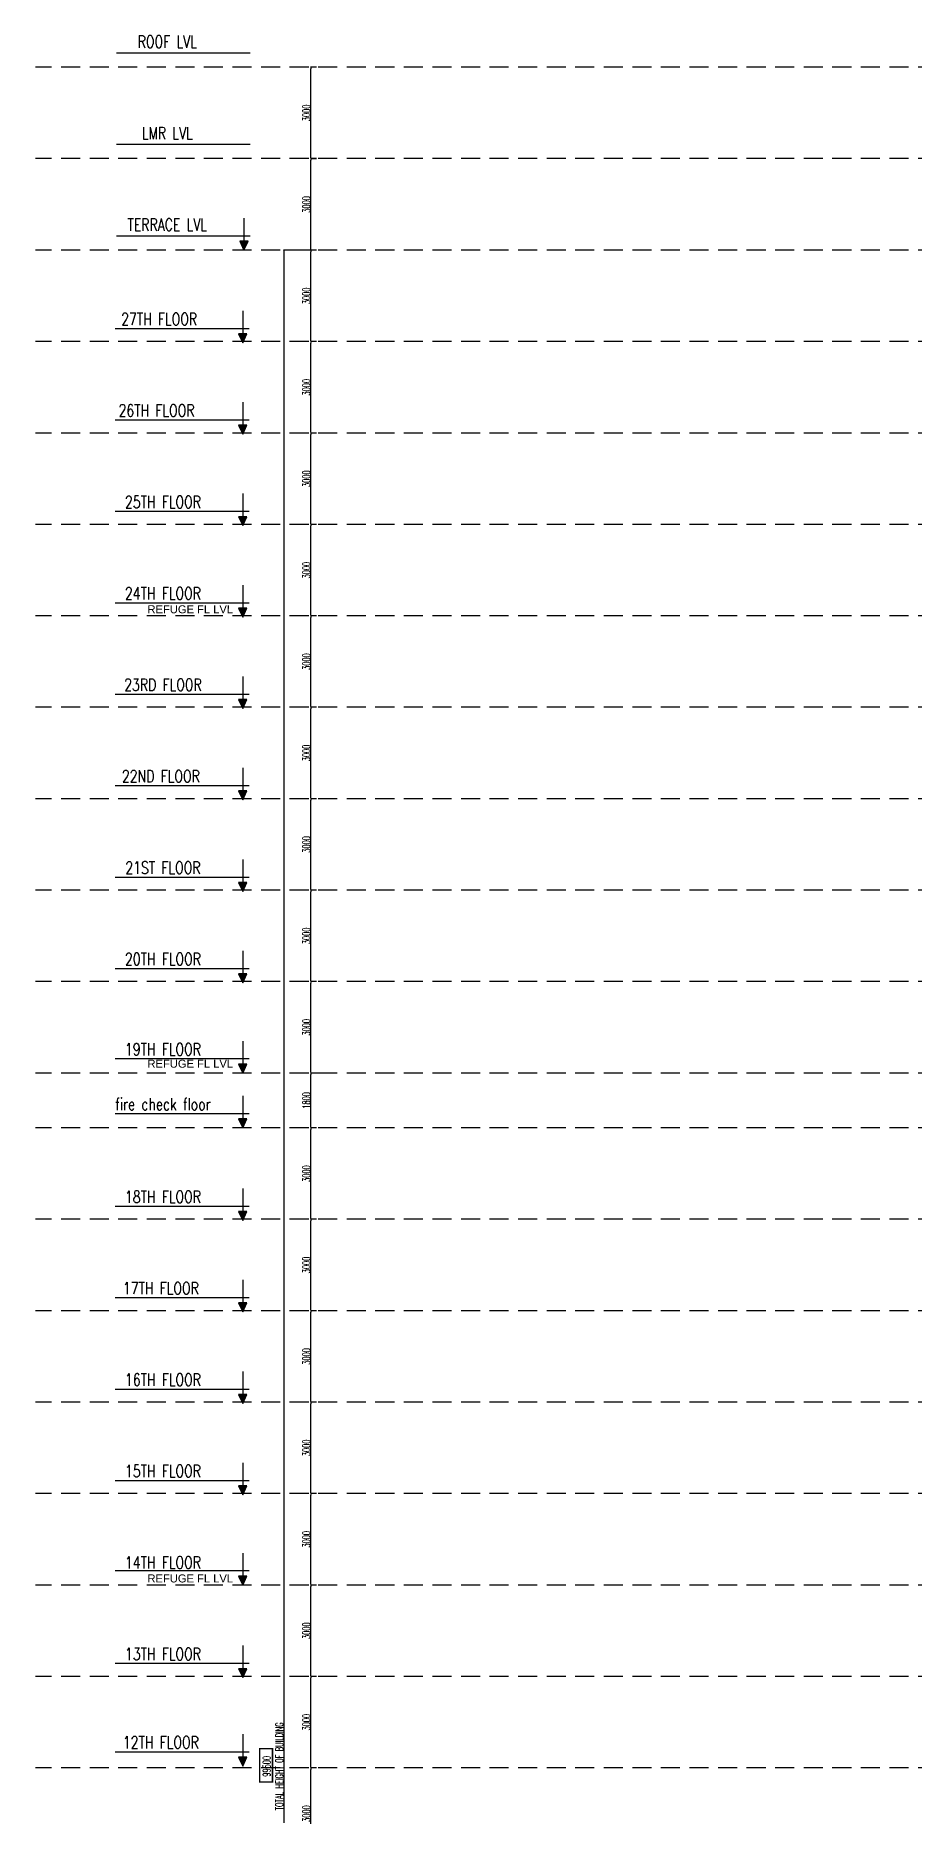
# Model space of a CAD drawing. Header units: millimetres. Extents: x -414464 to 1686, y -90036 to 108605.
# Drawn here: x -414464 to -385618, y 50205 to 108605 of the extents above; entities that cross this region are included whole.
import ezdxf
from ezdxf.enums import TextEntityAlignment as Align

# ---------------------------------------------------------------- set-up
doc = ezdxf.new("R2010")
doc.units = ezdxf.units.MM
doc.header["$LTSCALE"] = 1000
doc.header["$MEASUREMENT"] = 0
doc.linetypes.add('AUDIT_D_120904163729-0', pattern=[0])
doc.linetypes.add('HIDDEN2', pattern=[0.1875, 0.125, -0.0625])
doc.layers.get('0').update_dxf_attribs({"linetype": 'AUDIT_D_120904163729-0'})
for name, color, linetype in [('a-rcc', 3, 'Continuous'), ('B-AR-ANNO-E DECK FLOOR$0$a-text', 4, 'Continuous'), ('LEVEL', 7, 'Continuous'), ('TEXT-RM', 4, 'Continuous')]:
    doc.layers.add(name, color=color, linetype=linetype)
doc.styles.add('AR', font='arial.ttf')
doc.styles.add('B-AR-ANNO-E DECK FLOOR$0$DIMTEXT', font='SIMPLEX.shx', dxfattribs={"width": 0.75})
doc.styles.add('DIM150', font='SIMPLEX.shx', dxfattribs={"width": 0.6})
doc.dimstyles.new('dim150', dxfattribs={"dimtxt": 250, "dimasz": 50, "dimexe": 15, "dimexo": 15, "dimgap": 25, "dimtad": 1, "dimdec": 0, "dimzin": 9, "dimdsep": 32, "dimtxsty": 'DIM150', "dimblk1": 'DOT', "dimblk2": 'DOT', "dimsah": 1, "dimcen": 2.5, "dimclrd": 1, "dimclre": 8, "dimclrt": 2, "dimadec": 0, "dimazin": 0, "dimtfac": 1, "dimtdec": 0, "dimtmove": 2, "dimatfit": 3, "dimldrblk": 'DOT', "dimfxl": 1, "dimarcsym": 0})

# ---------------------------------------------------------------- blocks, each defined once
blk = doc.blocks.new('_DOT')
at = {"color": 0, "linetype": 'ByBlock'}
blk.add_line((-0.5, 0), (-1, 0), dxfattribs=at)
at = {"color": 0, "linetype": 'ByBlock', "const_width": 0.5}
blk.add_lwpolyline([(-0.25, 0, 1), (0.25, 0, 1)], format="xyb", close=True, dxfattribs=at)
blk = doc.blocks.new('*D368')
at = {"color": 8, "lineweight": -2, "transparency": 16777216}
for p, q in [((-74745, -55803), (-74940, -55803)), ((-74745, -58803), (-74940, -58803))]:
    blk.add_line(p, q, dxfattribs=at)
at = {"color": 1, "lineweight": -2, "transparency": 16777216}
blk.add_line((-74925, -58753), (-74925, -55853), dxfattribs=at)
at = {"color": 1, "lineweight": -2, "transparency": 16777216, "xscale": 50, "yscale": 50, "zscale": 50}
for p, rotation in [((-74925, -55803), 90), ((-74925, -58803), 270)]:
    blk.add_blockref('_DOT', p, dxfattribs=dict(at, rotation=rotation))
at = {"color": 2, "transparency": 16777216, "insert": (-75075, -57303), "char_height": 250, "attachment_point": 5, "rotation": 90, "style": 'DIM150'}
blk.add_mtext('3000', dxfattribs=at)
blk = doc.blocks.new('*D369')
at = {"color": 8, "lineweight": -2, "transparency": 16777216}
for p, q in [((-74745, -52803), (-74940, -52803)), ((-74745, -55803), (-74940, -55803))]:
    blk.add_line(p, q, dxfattribs=at)
at = {"color": 1, "lineweight": -2, "transparency": 16777216}
blk.add_line((-74925, -55753), (-74925, -52853), dxfattribs=at)
at = {"color": 1, "lineweight": -2, "transparency": 16777216, "xscale": 50, "yscale": 50, "zscale": 50}
for p, rotation in [((-74925, -52803), 90), ((-74925, -55803), 270)]:
    blk.add_blockref('_DOT', p, dxfattribs=dict(at, rotation=rotation))
at = {"color": 2, "transparency": 16777216, "insert": (-75075, -54303), "char_height": 250, "attachment_point": 5, "rotation": 90, "style": 'DIM150'}
blk.add_mtext('3000', dxfattribs=at)
blk = doc.blocks.new('*D370')
at = {"color": 8, "lineweight": -2, "transparency": 16777216}
for p, q in [((-74745, -49803), (-74940, -49803)), ((-74745, -52803), (-74940, -52803))]:
    blk.add_line(p, q, dxfattribs=at)
at = {"color": 1, "lineweight": -2, "transparency": 16777216}
blk.add_line((-74925, -52753), (-74925, -49853), dxfattribs=at)
at = {"color": 1, "lineweight": -2, "transparency": 16777216, "xscale": 50, "yscale": 50, "zscale": 50}
for p, rotation in [((-74925, -49803), 90), ((-74925, -52803), 270)]:
    blk.add_blockref('_DOT', p, dxfattribs=dict(at, rotation=rotation))
at = {"color": 2, "transparency": 16777216, "insert": (-75075, -51303), "char_height": 250, "attachment_point": 5, "rotation": 90, "style": 'DIM150'}
blk.add_mtext('3000', dxfattribs=at)
blk = doc.blocks.new('*D371')
at = {"color": 8, "lineweight": -2, "transparency": 16777216}
for p, q in [((-74745, -46803), (-74940, -46803)), ((-74745, -49803), (-74940, -49803))]:
    blk.add_line(p, q, dxfattribs=at)
at = {"color": 1, "lineweight": -2, "transparency": 16777216}
blk.add_line((-74925, -49753), (-74925, -46853), dxfattribs=at)
at = {"color": 1, "lineweight": -2, "transparency": 16777216, "xscale": 50, "yscale": 50, "zscale": 50}
for p, rotation in [((-74925, -46803), 90), ((-74925, -49803), 270)]:
    blk.add_blockref('_DOT', p, dxfattribs=dict(at, rotation=rotation))
at = {"color": 2, "transparency": 16777216, "insert": (-75075, -48303), "char_height": 250, "attachment_point": 5, "rotation": 90, "style": 'DIM150'}
blk.add_mtext('3000', dxfattribs=at)
blk = doc.blocks.new('*D372')
at = {"color": 8, "lineweight": -2, "transparency": 16777216}
for p, q in [((-74745, -43803), (-74940, -43803)), ((-74745, -46803), (-74940, -46803))]:
    blk.add_line(p, q, dxfattribs=at)
at = {"color": 1, "lineweight": -2, "transparency": 16777216}
blk.add_line((-74925, -46753), (-74925, -43853), dxfattribs=at)
at = {"color": 1, "lineweight": -2, "transparency": 16777216, "xscale": 50, "yscale": 50, "zscale": 50}
for p, rotation in [((-74925, -43803), 90), ((-74925, -46803), 270)]:
    blk.add_blockref('_DOT', p, dxfattribs=dict(at, rotation=rotation))
at = {"color": 2, "transparency": 16777216, "insert": (-75075, -45303), "char_height": 250, "attachment_point": 5, "rotation": 90, "style": 'DIM150'}
blk.add_mtext('3000', dxfattribs=at)
blk = doc.blocks.new('*D373')
at = {"color": 8, "lineweight": -2, "transparency": 16777216}
for p, q in [((-74745, -40803), (-74940, -40803)), ((-74745, -43803), (-74940, -43803))]:
    blk.add_line(p, q, dxfattribs=at)
at = {"color": 1, "lineweight": -2, "transparency": 16777216}
blk.add_line((-74925, -43753), (-74925, -40853), dxfattribs=at)
at = {"color": 1, "lineweight": -2, "transparency": 16777216, "xscale": 50, "yscale": 50, "zscale": 50}
for p, rotation in [((-74925, -40803), 90), ((-74925, -43803), 270)]:
    blk.add_blockref('_DOT', p, dxfattribs=dict(at, rotation=rotation))
at = {"color": 2, "transparency": 16777216, "insert": (-75075, -42303), "char_height": 250, "attachment_point": 5, "rotation": 90, "style": 'DIM150'}
blk.add_mtext('3000', dxfattribs=at)
blk = doc.blocks.new('*D374')
at = {"color": 8, "lineweight": -2, "transparency": 16777216}
for p, q in [((-74745, -37803), (-74940, -37803)), ((-74745, -40803), (-74940, -40803))]:
    blk.add_line(p, q, dxfattribs=at)
at = {"color": 1, "lineweight": -2, "transparency": 16777216}
blk.add_line((-74925, -40753), (-74925, -37853), dxfattribs=at)
at = {"color": 1, "lineweight": -2, "transparency": 16777216, "xscale": 50, "yscale": 50, "zscale": 50}
for p, rotation in [((-74925, -37803), 90), ((-74925, -40803), 270)]:
    blk.add_blockref('_DOT', p, dxfattribs=dict(at, rotation=rotation))
at = {"color": 2, "transparency": 16777216, "insert": (-75075, -39303), "char_height": 250, "attachment_point": 5, "rotation": 90, "style": 'DIM150'}
blk.add_mtext('3000', dxfattribs=at)
blk = doc.blocks.new('*D375')
at = {"color": 8, "lineweight": -2, "transparency": 16777216}
for p, q in [((-74652, -33003), (-74940, -33003)), ((-74745, -34803), (-74940, -34803))]:
    blk.add_line(p, q, dxfattribs=at)
at = {"color": 1, "lineweight": -2, "transparency": 16777216}
blk.add_line((-74925, -34753), (-74925, -33053), dxfattribs=at)
at = {"color": 1, "lineweight": -2, "transparency": 16777216, "xscale": 50, "yscale": 50, "zscale": 50}
for p, rotation in [((-74925, -33003), 90), ((-74925, -34803), 270)]:
    blk.add_blockref('_DOT', p, dxfattribs=dict(at, rotation=rotation))
at = {"color": 2, "transparency": 16777216, "insert": (-75075, -33903), "char_height": 250, "attachment_point": 5, "rotation": 90, "style": 'DIM150'}
blk.add_mtext('1800', dxfattribs=at)
blk = doc.blocks.new('*D376')
at = {"color": 8, "lineweight": -2, "transparency": 16777216}
for p, q in [((-74745, -30003), (-74940, -30003)), ((-74486, -33003), (-74940, -33003))]:
    blk.add_line(p, q, dxfattribs=at)
at = {"color": 1, "lineweight": -2, "transparency": 16777216}
blk.add_line((-74925, -32953), (-74925, -30053), dxfattribs=at)
at = {"color": 1, "lineweight": -2, "transparency": 16777216, "xscale": 50, "yscale": 50, "zscale": 50}
for p, rotation in [((-74925, -30003), 90), ((-74925, -33003), 270)]:
    blk.add_blockref('_DOT', p, dxfattribs=dict(at, rotation=rotation))
at = {"color": 2, "transparency": 16777216, "insert": (-75075, -31503), "char_height": 250, "attachment_point": 5, "rotation": 90, "style": 'DIM150'}
blk.add_mtext('3000', dxfattribs=at)
blk = doc.blocks.new('*D377')
at = {"color": 8, "lineweight": -2, "transparency": 16777216}
for p, q in [((-74745, -27003), (-74940, -27003)), ((-74745, -30003), (-74940, -30003))]:
    blk.add_line(p, q, dxfattribs=at)
at = {"color": 1, "lineweight": -2, "transparency": 16777216}
blk.add_line((-74925, -29953), (-74925, -27053), dxfattribs=at)
at = {"color": 1, "lineweight": -2, "transparency": 16777216, "xscale": 50, "yscale": 50, "zscale": 50}
for p, rotation in [((-74925, -27003), 90), ((-74925, -30003), 270)]:
    blk.add_blockref('_DOT', p, dxfattribs=dict(at, rotation=rotation))
at = {"color": 2, "transparency": 16777216, "insert": (-75075, -28503), "char_height": 250, "attachment_point": 5, "rotation": 90, "style": 'DIM150'}
blk.add_mtext('3000', dxfattribs=at)
blk = doc.blocks.new('*D378')
at = {"color": 8, "lineweight": -2, "transparency": 16777216}
for p, q in [((-74745, -24003), (-74940, -24003)), ((-74745, -27003), (-74940, -27003))]:
    blk.add_line(p, q, dxfattribs=at)
at = {"color": 1, "lineweight": -2, "transparency": 16777216}
blk.add_line((-74925, -26953), (-74925, -24053), dxfattribs=at)
at = {"color": 1, "lineweight": -2, "transparency": 16777216, "xscale": 50, "yscale": 50, "zscale": 50}
for p, rotation in [((-74925, -24003), 90), ((-74925, -27003), 270)]:
    blk.add_blockref('_DOT', p, dxfattribs=dict(at, rotation=rotation))
at = {"color": 2, "transparency": 16777216, "insert": (-75075, -25503), "char_height": 250, "attachment_point": 5, "rotation": 90, "style": 'DIM150'}
blk.add_mtext('3000', dxfattribs=at)
blk = doc.blocks.new('*D379')
at = {"color": 8, "lineweight": -2, "transparency": 16777216}
for p, q in [((-74745, -21003), (-74940, -21003)), ((-74745, -24003), (-74940, -24003))]:
    blk.add_line(p, q, dxfattribs=at)
at = {"color": 1, "lineweight": -2, "transparency": 16777216}
blk.add_line((-74925, -23953), (-74925, -21053), dxfattribs=at)
at = {"color": 1, "lineweight": -2, "transparency": 16777216, "xscale": 50, "yscale": 50, "zscale": 50}
for p, rotation in [((-74925, -21003), 90), ((-74925, -24003), 270)]:
    blk.add_blockref('_DOT', p, dxfattribs=dict(at, rotation=rotation))
at = {"color": 2, "transparency": 16777216, "insert": (-75075, -22503), "char_height": 250, "attachment_point": 5, "rotation": 90, "style": 'DIM150'}
blk.add_mtext('3000', dxfattribs=at)
blk = doc.blocks.new('*D380')
at = {"color": 8, "lineweight": -2, "transparency": 16777216}
for p, q in [((-74745, -18003), (-74940, -18003)), ((-74745, -21003), (-74940, -21003))]:
    blk.add_line(p, q, dxfattribs=at)
at = {"color": 1, "lineweight": -2, "transparency": 16777216}
blk.add_line((-74925, -20953), (-74925, -18053), dxfattribs=at)
at = {"color": 1, "lineweight": -2, "transparency": 16777216, "xscale": 50, "yscale": 50, "zscale": 50}
for p, rotation in [((-74925, -18003), 90), ((-74925, -21003), 270)]:
    blk.add_blockref('_DOT', p, dxfattribs=dict(at, rotation=rotation))
at = {"color": 2, "transparency": 16777216, "insert": (-75075, -19503), "char_height": 250, "attachment_point": 5, "rotation": 90, "style": 'DIM150'}
blk.add_mtext('3000', dxfattribs=at)
blk = doc.blocks.new('*D381')
at = {"color": 8, "lineweight": -2, "transparency": 16777216}
for p, q in [((-74745, -15003), (-74940, -15003)), ((-74745, -18003), (-74940, -18003))]:
    blk.add_line(p, q, dxfattribs=at)
at = {"color": 1, "lineweight": -2, "transparency": 16777216}
blk.add_line((-74925, -17953), (-74925, -15053), dxfattribs=at)
at = {"color": 1, "lineweight": -2, "transparency": 16777216, "xscale": 50, "yscale": 50, "zscale": 50}
for p, rotation in [((-74925, -15003), 90), ((-74925, -18003), 270)]:
    blk.add_blockref('_DOT', p, dxfattribs=dict(at, rotation=rotation))
at = {"color": 2, "transparency": 16777216, "insert": (-75075, -16503), "char_height": 250, "attachment_point": 5, "rotation": 90, "style": 'DIM150'}
blk.add_mtext('3000', dxfattribs=at)
blk = doc.blocks.new('*D382')
at = {"color": 8, "lineweight": -2, "transparency": 16777216}
for p, q in [((-74745, -12003), (-74940, -12003)), ((-74745, -15003), (-74940, -15003))]:
    blk.add_line(p, q, dxfattribs=at)
at = {"color": 1, "lineweight": -2, "transparency": 16777216}
blk.add_line((-74925, -14953), (-74925, -12053), dxfattribs=at)
at = {"color": 1, "lineweight": -2, "transparency": 16777216, "xscale": 50, "yscale": 50, "zscale": 50}
for p, rotation in [((-74925, -12003), 90), ((-74925, -15003), 270)]:
    blk.add_blockref('_DOT', p, dxfattribs=dict(at, rotation=rotation))
at = {"color": 2, "transparency": 16777216, "insert": (-75075, -13503), "char_height": 250, "attachment_point": 5, "rotation": 90, "style": 'DIM150'}
blk.add_mtext('3000', dxfattribs=at)
blk = doc.blocks.new('*D383')
at = {"color": 8, "lineweight": -2, "transparency": 16777216}
for p, q in [((-74745, -9003), (-74940, -9003)), ((-74745, -12003), (-74940, -12003))]:
    blk.add_line(p, q, dxfattribs=at)
at = {"color": 1, "lineweight": -2, "transparency": 16777216}
blk.add_line((-74925, -11953), (-74925, -9053), dxfattribs=at)
at = {"color": 1, "lineweight": -2, "transparency": 16777216, "xscale": 50, "yscale": 50, "zscale": 50}
for p, rotation in [((-74925, -9003), 90), ((-74925, -12003), 270)]:
    blk.add_blockref('_DOT', p, dxfattribs=dict(at, rotation=rotation))
at = {"color": 2, "transparency": 16777216, "insert": (-75075, -10503), "char_height": 250, "attachment_point": 5, "rotation": 90, "style": 'DIM150'}
blk.add_mtext('3000', dxfattribs=at)
blk = doc.blocks.new('*D384')
at = {"color": 8, "lineweight": -2, "transparency": 16777216}
for p, q in [((-74745, -6003), (-74940, -6003)), ((-74745, -9003), (-74940, -9003))]:
    blk.add_line(p, q, dxfattribs=at)
at = {"color": 1, "lineweight": -2, "transparency": 16777216}
blk.add_line((-74925, -8953), (-74925, -6053), dxfattribs=at)
at = {"color": 1, "lineweight": -2, "transparency": 16777216, "xscale": 50, "yscale": 50, "zscale": 50}
for p, rotation in [((-74925, -6003), 90), ((-74925, -9003), 270)]:
    blk.add_blockref('_DOT', p, dxfattribs=dict(at, rotation=rotation))
at = {"color": 2, "transparency": 16777216, "insert": (-75075, -7503), "char_height": 250, "attachment_point": 5, "rotation": 90, "style": 'DIM150'}
blk.add_mtext('3000', dxfattribs=at)
blk = doc.blocks.new('*D385')
at = {"color": 8, "lineweight": -2, "transparency": 16777216}
for p, q in [((-74745, -6003), (-75828, -6003)), ((-74745, -105503), (-75828, -105503))]:
    blk.add_line(p, q, dxfattribs=at)
at = {"color": 1, "lineweight": -2, "transparency": 16777216}
blk.add_line((-75813, -6053), (-75813, -105453), dxfattribs=at)
at = {"color": 1, "lineweight": -2, "transparency": 16777216, "xscale": 50, "yscale": 50, "zscale": 50}
for p, rotation in [((-75813, -6003), 90), ((-75813, -105503), 270)]:
    blk.add_blockref('_DOT', p, dxfattribs=dict(at, rotation=rotation))
at = {"color": 2, "transparency": 16777216, "insert": (-76171, -55753), "char_height": 250, "attachment_point": 5, "rotation": 90, "style": 'DIM150'}
blk.add_mtext('99500\\PTOTAL HEIGHT OF BUILDING', dxfattribs=at)
blk = doc.blocks.new('*D387')
at = {"color": 8, "lineweight": -2, "transparency": 16777216}
for p, q in [((-74745, -3003), (-74940, -3003)), ((-74745, -6003), (-74940, -6003))]:
    blk.add_line(p, q, dxfattribs=at)
at = {"color": 1, "lineweight": -2, "transparency": 16777216}
blk.add_line((-74925, -5953), (-74925, -3053), dxfattribs=at)
at = {"color": 1, "lineweight": -2, "transparency": 16777216, "xscale": 50, "yscale": 50, "zscale": 50}
for p, rotation in [((-74925, -3003), 90), ((-74925, -6003), 270)]:
    blk.add_blockref('_DOT', p, dxfattribs=dict(at, rotation=rotation))
at = {"color": 2, "transparency": 16777216, "insert": (-75075, -4503), "char_height": 250, "attachment_point": 5, "rotation": 90, "style": 'DIM150'}
blk.add_mtext('3000', dxfattribs=at)
blk = doc.blocks.new('*D388')
at = {"color": 8, "lineweight": -2, "transparency": 16777216}
for p, q in [((-74745, 0), (-74940, 0)), ((-74745, -3000), (-74940, -3000))]:
    blk.add_line(p, q, dxfattribs=at)
at = {"color": 1, "lineweight": -2, "transparency": 16777216}
blk.add_line((-74925, -2950), (-74925, -50), dxfattribs=at)
at = {"color": 1, "lineweight": -2, "transparency": 16777216, "xscale": 50, "yscale": 50, "zscale": 50}
for p, rotation in [((-74925, 0), 90), ((-74925, -3000), 270)]:
    blk.add_blockref('_DOT', p, dxfattribs=dict(at, rotation=rotation))
at = {"color": 2, "transparency": 16777216, "insert": (-75075, -1500), "char_height": 250, "attachment_point": 5, "rotation": 90, "style": 'DIM150'}
blk.add_mtext('3000', dxfattribs=at)
blk = doc.blocks.new('*D389')
at = {"color": 8, "lineweight": -2, "transparency": 16777216}
for p, q in [((-74745, -34803), (-74940, -34803)), ((-74745, -37803), (-74940, -37803))]:
    blk.add_line(p, q, dxfattribs=at)
at = {"color": 1, "lineweight": -2, "transparency": 16777216}
blk.add_line((-74925, -37753), (-74925, -34853), dxfattribs=at)
at = {"color": 1, "lineweight": -2, "transparency": 16777216, "xscale": 50, "yscale": 50, "zscale": 50}
for p, rotation in [((-74925, -34803), 90), ((-74925, -37803), 270)]:
    blk.add_blockref('_DOT', p, dxfattribs=dict(at, rotation=rotation))
at = {"color": 2, "transparency": 16777216, "insert": (-75075, -36303), "char_height": 250, "attachment_point": 5, "rotation": 90, "style": 'DIM150'}
blk.add_mtext('3000', dxfattribs=at)
blk = doc.blocks.new('T8 levels')
at = {"layer": 'LEVEL'}
for points in [[(-77264.5, -5708.1), (-76985.8, -5708.1), (-77125.2, -6002.8)], [(-77304.5, -8748.4), (-77025.8, -8748.4), (-77165.2, -9043)], [(-77304.5, -11748.4), (-77025.8, -11748.4), (-77165.2, -12043)], [(-77304.5, -14748.4), (-77025.8, -14748.4), (-77165.2, -15043)], [(-77304.5, -17748.4), (-77025.8, -17748.4), (-77165.2, -18043)], [(-77304.5, -20748.4), (-77025.8, -20748.4), (-77165.2, -21043)], [(-77304.5, -23748.4), (-77025.8, -23748.4), (-77165.2, -24043)], [(-77304.5, -26748.4), (-77025.8, -26748.4), (-77165.2, -27043)], [(-77304.5, -29748.4), (-77025.8, -29748.4), (-77165.2, -30043)], [(-77304.5, -32708.1), (-77025.8, -32708.1), (-77165.2, -33002.8)], [(-77304.5, -34508.1), (-77025.8, -34508.1), (-77165.2, -34802.8)], [(-77304.5, -37548.4), (-77025.8, -37548.4), (-77165.2, -37843)], [(-77304.5, -40548.4), (-77025.8, -40548.4), (-77165.2, -40843)], [(-77304.5, -43548.4), (-77025.8, -43548.4), (-77165.2, -43843)], [(-77304.5, -46548.4), (-77025.8, -46548.4), (-77165.2, -46843)], [(-77304.5, -49508.1), (-77025.8, -49508.1), (-77165.2, -49802.8)], [(-77304.5, -52548.4), (-77025.8, -52548.4), (-77165.2, -52843)], [(-77304.5, -55448.4), (-77025.8, -55448.4), (-77165.2, -55743)]]:
    blk.add_hatch(color=2, dxfattribs=at).paths.add_polyline_path(points)
at = {"const_width": 50}
blk.add_lwpolyline([(-76608.3, -55174.5), (-76185.4, -55174.5), (-76185.4, -56265.3), (-76608.3, -56265.3)], close=True, dxfattribs=at)
at = {"layer": 'LEVEL', "color": 8, "linetype": 'HIDDEN2', "ltscale": 5}
for p, q in [((0, 0), (-83963.5, 0)), ((0, -3000), (-83963.5, -3000)), ((0, -6002.8), (-83963.5, -6002.8)), ((0, -9002.8), (-83963.5, -9002.8)), ((0, -12002.8), (-83963.5, -12002.8)), ((0, -15002.8), (-83963.5, -15002.8)), ((0, -21002.8), (-83963.5, -21002.8)), ((0, -24002.8), (-83963.5, -24002.8)), ((0, -27002.8), (-83963.5, -27002.8)), ((0, -30002.8), (-83963.5, -30002.8)), ((0, -37802.8), (-83963.5, -37802.8)), ((0, -40802.8), (-83963.5, -40802.8)), ((0, -43802.8), (-83963.5, -43802.8)), ((0, -46802.8), (-83963.5, -46802.8)), ((0, -52802.8), (-83963.5, -52802.8)), ((0, -55802.8), (-83963.5, -55802.8))]:
    blk.add_line(p, q, dxfattribs=at)
at = {"layer": 'LEVEL', "color": 2}
for p, q in [((-76915.3, 460), (-81308.7, 460)), ((-76915.3, -2540), (-81308.6, -2540)), ((-77125.2, -4952.8), (-77125.2, -5708.1)), ((-76915.2, -5542.8), (-81308.6, -5542.8)), ((-77165.2, -7993), (-77165.2, -8748.4)), ((-76955.2, -8583), (-81348.6, -8583)), ((-77165.2, -10993), (-77165.2, -11748.4)), ((-76955.2, -11583), (-81348.6, -11583)), ((-77165.2, -13993), (-77165.2, -14748.4)), ((-76955.2, -14583), (-81348.6, -14583)), ((-77165.2, -16993), (-77165.2, -17748.4)), ((-76955.2, -17583), (-81348.6, -17583)), ((-77165.2, -19993), (-77165.2, -20748.4)), ((-76955.2, -20583), (-81348.6, -20583)), ((-77165.2, -22993), (-77165.2, -23748.4)), ((-76955.2, -23583), (-81348.6, -23583)), ((-77165.2, -25993), (-77165.2, -26748.4)), ((-76955.2, -26583), (-81348.6, -26583)), ((-77165.2, -28993), (-77165.2, -29748.4)), ((-76955.2, -29583), (-81348.6, -29583)), ((-77165.2, -31952.8), (-77165.2, -32708.1)), ((-76955.2, -32542.8), (-81348.6, -32542.8)), ((-77165.2, -33752.8), (-77165.2, -34508.1)), ((-76955.2, -34342.8), (-81348.6, -34342.8)), ((-77165.2, -36793), (-77165.2, -37548.4)), ((-76955.2, -37383), (-81348.6, -37383)), ((-77165.2, -39793), (-77165.2, -40548.4)), ((-76955.2, -40383), (-81348.6, -40383)), ((-77165.2, -42793), (-77165.2, -43548.4)), ((-76955.2, -43383), (-81348.6, -43383)), ((-77165.2, -45793), (-77165.2, -46548.4)), ((-76955.2, -46383), (-81348.6, -46383)), ((-77165.2, -48752.8), (-77165.2, -49508.1)), ((-76955.2, -49342.8), (-81348.6, -49342.8)), ((-77165.2, -51793), (-77165.2, -52548.4)), ((-76955.2, -52383), (-81348.6, -52383)), ((-77165.2, -54693), (-77165.2, -55448.4)), ((-76955.2, -55283), (-81348.6, -55283))]:
    blk.add_line(p, q, dxfattribs=at)
at = {"layer": 'LEVEL', "color": 1, "linetype": 'HIDDEN2', "ltscale": 5}
for p, q in [((0, -18002.8), (-83963.5, -18002.8)), ((0, -33002.8), (-83963.5, -33002.8)), ((0, -34802.8), (-83963.5, -34802.8)), ((0, -49802.8), (-83963.5, -49802.8))]:
    blk.add_line(p, q, dxfattribs=at)
at = {"layer": 'LEVEL', "color": 2}
for points in [[(-76985.8, -5708.1), (-77264.5, -5708.1), (-77125.2, -6002.8)], [(-77025.8, -8748.4), (-77304.5, -8748.4), (-77165.2, -9043)], [(-77025.8, -11748.4), (-77304.5, -11748.4), (-77165.2, -12043)], [(-77025.8, -14748.4), (-77304.5, -14748.4), (-77165.2, -15043)], [(-77025.8, -17748.4), (-77304.5, -17748.4), (-77165.2, -18043)], [(-77025.8, -20748.4), (-77304.5, -20748.4), (-77165.2, -21043)], [(-77025.8, -23748.4), (-77304.5, -23748.4), (-77165.2, -24043)], [(-77025.8, -26748.4), (-77304.5, -26748.4), (-77165.2, -27043)], [(-77025.8, -29748.4), (-77304.5, -29748.4), (-77165.2, -30043)], [(-77025.8, -32708.1), (-77304.5, -32708.1), (-77165.2, -33002.8)], [(-77025.8, -34508.1), (-77304.5, -34508.1), (-77165.2, -34802.8)], [(-77025.8, -37548.4), (-77304.5, -37548.4), (-77165.2, -37843)], [(-77025.8, -40548.4), (-77304.5, -40548.4), (-77165.2, -40843)], [(-77025.8, -43548.4), (-77304.5, -43548.4), (-77165.2, -43843)], [(-77025.8, -46548.4), (-77304.5, -46548.4), (-77165.2, -46843)], [(-77025.8, -49508.1), (-77304.5, -49508.1), (-77165.2, -49802.8)], [(-77025.8, -52548.4), (-77304.5, -52548.4), (-77165.2, -52843)], [(-77025.8, -55448.4), (-77304.5, -55448.4), (-77165.2, -55743)]]:
    blk.add_lwpolyline(points, close=True, dxfattribs=at)
at = {"layer": 'B-AR-ANNO-E DECK FLOOR$0$a-text', "extrusion": (-1.53031e-13, 0.001438, 0.999999), "char_height": 400, "width": 10682.306, "attachment_point": 5, "text_direction": (1, 0, 0), "style": 'B-AR-ANNO-E DECK FLOOR$0$DIMTEXT'}
for s, insert in [('ROOF LVL', (-79641.3, 837.1)), ('LMR LVL', (-79641.3, -2162.9)), ('TERRACE LVL', (-79641.3, -5165.8)), ('27TH FLOOR', (-79907.4, -8264.6)), ('26TH FLOOR', (-79993.1, -11264.6)), ('25TH FLOOR', (-79783.2, -14264.6)), ('24TH FLOOR', (-79783.2, -17264.6)), ('23RD FLOOR', (-79783.2, -20264.6)), ('22ND FLOOR', (-79850.8, -23264.6)), ('21ST FLOOR', (-79783.2, -26264.6)), ('20TH FLOOR', (-79783.2, -29264.6)), ('19TH FLOOR', (-79783.2, -32224.4)), ('fire check floor', (-79783.2, -34024.4)), ('18TH FLOOR', (-79783.2, -37064.6)), ('17TH FLOOR ', (-79850.8, -40064.6)), ('16TH FLOOR', (-79783.2, -43064.6)), ('15TH FLOOR', (-79783.2, -46064.6)), ('14TH FLOOR', (-79783.2, -49064.6)), ('13TH FLOOR', (-79783.2, -52064.6)), ('12TH FLOOR', (-79850.8, -54964.6))]:
    blk.add_mtext(s, dxfattribs=dict(at, insert=insert))
at = {"layer": 'TEXT-RM', "color": 1, "extrusion": (-0.039157, 0.017224, 0.999085), "style": 'AR'}
for p in [(48044.3, -64994.4, 2625.5), (61692.2, -58996.7, 2368.7), (77152.8, -52202.4, 2077.8)]:
    blk.add_text('REFUGE FL LVL', height=262.5, rotation=113.712812, dxfattribs=at).set_placement(p, align=Align.MIDDLE_CENTER)
for base, p1, p2, picture, middle in [((-74924.9, 0), (-74730.2, -3000), (-74730.2, 0), '*D388', (-75074.9, -1500)), ((-74924.9, -3002.8), (-74730.2, -6002.8), (-74730.2, -3002.8), '*D387', (-75074.9, -4502.8)), ((-74924.9, -6002.8), (-74730.2, -9002.8), (-74730.2, -6002.8), '*D384', (-75074.9, -7502.8)), ((-74924.9, -9002.8), (-74730.2, -12002.8), (-74730.2, -9002.8), '*D383', (-75074.9, -10502.8)), ((-74924.9, -12002.8), (-74730.2, -15002.8), (-74730.2, -12002.8), '*D382', (-75074.9, -13502.8)), ((-74924.9, -15002.8), (-74730.2, -18002.8), (-74730.2, -15002.8), '*D381', (-75074.9, -16502.8)), ((-74924.9, -18002.8), (-74730.2, -21002.8), (-74730.2, -18002.8), '*D380', (-75074.9, -19502.8)), ((-74924.9, -21002.8), (-74730.2, -24002.8), (-74730.2, -21002.8), '*D379', (-75074.9, -22502.8)), ((-74924.9, -24002.8), (-74730.2, -27002.8), (-74730.2, -24002.8), '*D378', (-75074.9, -25502.8)), ((-74924.9, -27002.8), (-74730.2, -30002.8), (-74730.2, -27002.8), '*D377', (-75074.9, -28502.8)), ((-74924.9, -30002.8), (-74471.3, -33002.8), (-74730.2, -30002.8), '*D376', (-75074.9, -31502.8)), ((-74924.9, -33002.8), (-74730.2, -34802.8), (-74637, -33002.8), '*D375', (-75074.9, -33902.8)), ((-74924.9, -34802.8), (-74730.2, -37802.8), (-74730.2, -34802.8), '*D389', (-75074.9, -36302.8)), ((-74924.9, -37802.8), (-74730.2, -40802.8), (-74730.2, -37802.8), '*D374', (-75074.9, -39302.8)), ((-74924.9, -40802.8), (-74730.2, -43802.8), (-74730.2, -40802.8), '*D373', (-75074.9, -42302.8)), ((-74924.9, -43802.8), (-74730.2, -46802.8), (-74730.2, -43802.8), '*D372', (-75074.9, -45302.8)), ((-74924.9, -46802.8), (-74730.2, -49802.8), (-74730.2, -46802.8), '*D371', (-75074.9, -48302.8)), ((-74924.9, -49802.8), (-74730.2, -52802.8), (-74730.2, -49802.8), '*D370', (-75074.9, -51302.8)), ((-74924.9, -52802.8), (-74730.2, -55802.8), (-74730.2, -52802.8), '*D369', (-75074.9, -54302.8)), ((-74924.9, -55802.8), (-74730.2, -58802.8), (-74730.2, -55802.8), '*D368', (-75074.9, -57302.8))]:
    dim = blk.add_linear_dim(base=base, p1=p1, p2=p2, angle=90, dimstyle='dim150')
    dim.commit()
    dim.dimension.update_dxf_attribs({"geometry": picture, "text_midpoint": middle})
dim = blk.add_linear_dim(base=(-75813, -105502.8), p1=(-74730.2, -6002.8), p2=(-74730.2, -105502.8), angle=90, text='<>\\PTOTAL HEIGHT OF BUILDING', dimstyle='dim150')
dim.commit()
dim.dimension.update_dxf_attribs({"geometry": '*D385', "text_midpoint": (-76171.4, -55752.8)})

msp = doc.modelspace()

# ---------------------------------------------------------------- block references
at = {"layer": 'a-rcc', "linetype": 'ByBlock'}
msp.add_blockref('T8 levels', (-330500.1, 107567.8, -0.6), dxfattribs=at)

doc.saveas('drawing.dxf')
